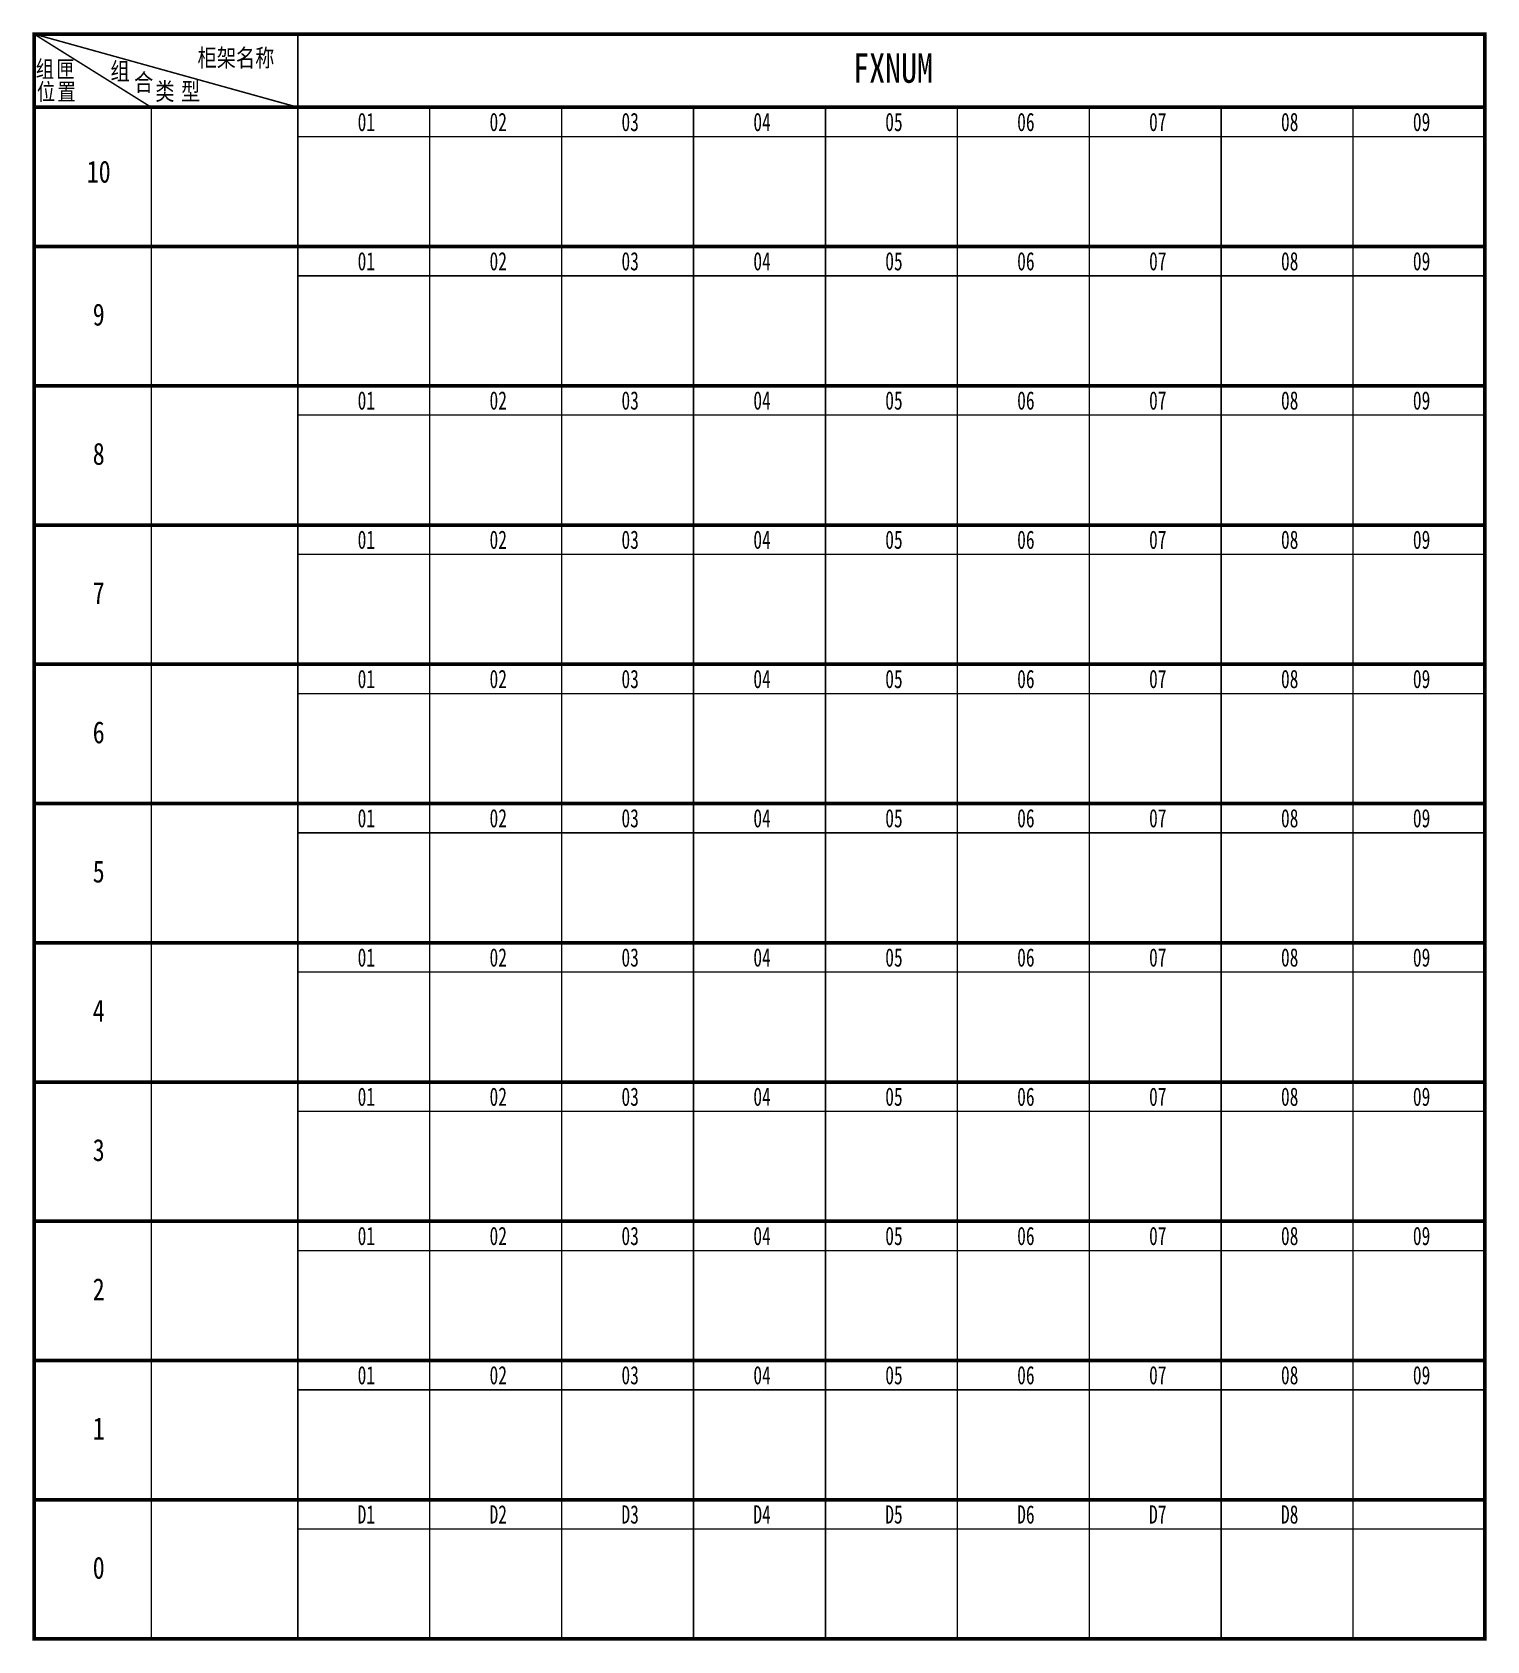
# Model space of a CAD drawing. Header units: millimetres. Extents: x -36 to 162, y 0 to 219.
import ezdxf
from ezdxf.enums import TextEntityAlignment as Align

# ---------------------------------------------------------------- set-up
doc = ezdxf.new("R2010")
doc.units = ezdxf.units.MM
doc.styles.add('ST', font='SimSun.ttf', dxfattribs={"width": 0.8})

msp = doc.modelspace()

# ---------------------------------------------------------------- linework, layer by layer
at = {"color": 0}
for points, const_width in [([(162, 0), (-36, 0), (-36, 219), (162, 219), (162, 0)], 0.5), ([(-36, 219), (162, 219)], 0.5), ([(-36, 219), (0, 209)], 0.2), ([(-20, 209), (-36, 219)], 0.2), ([(0, 0), (0, 219)], 0.2), ([(162, 0), (162, 219)], 0.2), ([(-36, 209), (162, 209)], 0.5), ([(-36, 209), (162, 209)], 0.5), ([(-20, 209), (-20, 209), (-20, 0)], 0.2), ([(-20, 209), (-20, 209), (-20, 190)], 0.2), ([(18, 209), (18, 209), (18, 190)], 0.2), ([(36, 209), (36, 209), (36, 190)], 0.2), ([(54, 209), (54, 209), (54, 190)], 0.2), ([(72, 209), (72, 209), (72, 190)], 0.2), ([(90, 209), (90, 209), (90, 190)], 0.2), ([(108, 209), (108, 190)], 0.2), ([(126, 209), (126, 209), (126, 190)], 0.2), ([(144, 209), (144, 209), (144, 190)], 0.2), ([(0, 205), (162, 205)], 0.2), ([(-36, 190), (162, 190)], 0.5), ([(18, 190), (18, 190), (18, 171)], 0.2), ([(36, 190), (36, 190), (36, 171)], 0.2), ([(54, 190), (54, 190), (54, 171)], 0.2), ([(72, 190), (72, 190), (72, 171)], 0.2), ([(90, 190), (90, 190), (90, 171)], 0.2), ([(108, 190), (108, 171)], 0.2), ([(126, 190), (126, 190), (126, 171)], 0.2), ([(144, 190), (144, 190), (144, 171)], 0.2), ([(0, 186), (162, 186)], 0.2), ([(-36, 171), (162, 171)], 0.5), ([(18, 171), (18, 171), (18, 152)], 0.2), ([(36, 171), (36, 171), (36, 152)], 0.2), ([(54, 171), (54, 171), (54, 152)], 0.2), ([(72, 171), (72, 171), (72, 152)], 0.2), ([(90, 171), (90, 171), (90, 152)], 0.2), ([(108, 171), (108, 152)], 0.2), ([(126, 171), (126, 171), (126, 152)], 0.2), ([(144, 171), (144, 171), (144, 152)], 0.2), ([(0, 167), (162, 167)], 0.2), ([(-36, 152), (162, 152)], 0.5), ([(18, 152), (18, 152), (18, 133)], 0.2), ([(36, 152), (36, 152), (36, 133)], 0.2), ([(54, 152), (54, 152), (54, 133)], 0.2), ([(72, 152), (72, 152), (72, 133)], 0.2), ([(90, 152), (90, 152), (90, 133)], 0.2), ([(108, 152), (108, 133)], 0.2), ([(126, 152), (126, 152), (126, 133)], 0.2), ([(144, 152), (144, 152), (144, 133)], 0.2), ([(0, 148), (162, 148)], 0.2), ([(-36, 133), (162, 133)], 0.5), ([(18, 133), (18, 133), (18, 114)], 0.2), ([(36, 133), (36, 133), (36, 114)], 0.2), ([(54, 133), (54, 133), (54, 114)], 0.2), ([(72, 133), (72, 133), (72, 114)], 0.2), ([(90, 133), (90, 133), (90, 114)], 0.2), ([(108, 133), (108, 114)], 0.2), ([(126, 133), (126, 133), (126, 114)], 0.2), ([(144, 133), (144, 133), (144, 114)], 0.2), ([(0, 129), (162, 129)], 0.2), ([(-36, 114), (162, 114)], 0.5), ([(18, 114), (18, 114), (18, 95)], 0.2), ([(36, 114), (36, 114), (36, 95)], 0.2), ([(54, 114), (54, 114), (54, 95)], 0.2), ([(72, 114), (72, 114), (72, 95)], 0.2), ([(90, 114), (90, 114), (90, 95)], 0.2), ([(108, 114), (108, 95)], 0.2), ([(126, 114), (126, 114), (126, 95)], 0.2), ([(144, 114), (144, 114), (144, 95)], 0.2), ([(0, 110), (162, 110)], 0.2), ([(-36, 95), (162, 95)], 0.5), ([(18, 95), (18, 95), (18, 76)], 0.2), ([(36, 95), (36, 95), (36, 76)], 0.2), ([(54, 95), (54, 95), (54, 76)], 0.2), ([(72, 95), (72, 95), (72, 76)], 0.2), ([(90, 95), (90, 95), (90, 76)], 0.2), ([(108, 95), (108, 76)], 0.2), ([(126, 95), (126, 95), (126, 76)], 0.2), ([(144, 95), (144, 95), (144, 76)], 0.2), ([(0, 91), (162, 91)], 0.2), ([(-36, 76), (162, 76)], 0.5), ([(18, 76), (18, 76), (18, 57)], 0.2), ([(36, 76), (36, 76), (36, 57)], 0.2), ([(54, 76), (54, 76), (54, 57)], 0.2), ([(72, 76), (72, 76), (72, 57)], 0.2), ([(90, 76), (90, 76), (90, 57)], 0.2), ([(108, 76), (108, 57)], 0.2), ([(126, 76), (126, 76), (126, 57)], 0.2), ([(144, 76), (144, 76), (144, 57)], 0.2), ([(0, 72), (162, 72)], 0.2), ([(-36, 57), (162, 57)], 0.5), ([(18, 57), (18, 57), (18, 38)], 0.2), ([(36, 57), (36, 57), (36, 38)], 0.2), ([(54, 57), (54, 57), (54, 38)], 0.2), ([(72, 57), (72, 57), (72, 38)], 0.2), ([(90, 57), (90, 57), (90, 38)], 0.2), ([(108, 57), (108, 38)], 0.2), ([(126, 57), (126, 57), (126, 38)], 0.2), ([(144, 57), (144, 57), (144, 38)], 0.2), ([(0, 53), (162, 53)], 0.2), ([(-36, 38), (162, 38)], 0.5), ([(18, 38), (18, 38), (18, 0)], 0.2), ([(36, 38), (36, 38), (36, 0)], 0.2), ([(54, 38), (54, 38), (54, 0)], 0.2), ([(72, 38), (72, 38), (72, 0)], 0.2), ([(90, 38), (90, 38), (90, 0)], 0.2), ([(108, 38), (108, 0)], 0.2), ([(126, 38), (126, 38), (126, 0)], 0.2), ([(144, 38), (144, 38), (144, 0)], 0.2), ([(0, 34), (162, 34)], 0.2), ([(-36, 19), (162, 19)], 0.5), ([(0, 15), (162, 15)], 0.2)]:
    msp.add_lwpolyline(points, dxfattribs=dict(at, const_width=const_width))

# ---------------------------------------------------------------- texts
at = {"color": 0, "style": 'ST', "width": 0.8}
for s, height, p in [('柜架名称', 2.4, (-8.44, 214.55)), ('组', 2.3, (-34.51, 213.07)), ('匣', 2.3, (-31.71, 213.07)), ('组', 2.4, (-24.26, 212.72)), ('合', 2.4, (-21.04, 211.2)), ('位', 2.3, (-34.35, 209.96)), ('置', 2.3, (-31.55, 209.96)), ('类', 2.4, (-18.14, 209.98)), ('型', 2.4, (-14.64, 209.98)), ('10', 3, (-27.17, 198.72)), ('9', 3, (-27.17, 179.22)), ('8', 3, (-27.17, 160.22)), ('7', 3, (-27.17, 141.22)), ('6', 3, (-27.17, 122.22)), ('5', 3, (-27.17, 103.22)), ('4', 3, (-27.17, 84.22)), ('3', 3, (-27.17, 65.22)), ('2', 3, (-27.17, 46.22)), ('1', 3, (-27.17, 27.22)), ('0', 3, (-27.17, 8.22))]:
    msp.add_text(s, height=height, dxfattribs=at).set_placement(p, align=Align.CENTER)
at = {"color": 0, "width": 0.7}
for s, p in [('01', (9.35, 205.75)), ('02', (27.35, 205.75)), ('03', (45.35, 205.75)), ('04', (63.35, 205.75)), ('05', (81.35, 205.75)), ('06', (99.35, 205.75)), ('07', (117.35, 205.75)), ('08', (135.35, 205.75)), ('09', (153.35, 205.75)), ('01', (9.35, 186.75)), ('02', (27.35, 186.75)), ('03', (45.35, 186.75)), ('04', (63.35, 186.75)), ('05', (81.35, 186.75)), ('06', (99.35, 186.75)), ('07', (117.35, 186.75)), ('08', (135.35, 186.75)), ('09', (153.35, 186.75)), ('01', (9.35, 167.75)), ('02', (27.35, 167.75)), ('03', (45.35, 167.75)), ('04', (63.35, 167.75)), ('05', (81.35, 167.75)), ('06', (99.35, 167.75)), ('07', (117.35, 167.75)), ('08', (135.35, 167.75)), ('09', (153.35, 167.75)), ('01', (9.35, 148.75)), ('02', (27.35, 148.75)), ('03', (45.35, 148.75)), ('04', (63.35, 148.75)), ('05', (81.35, 148.75)), ('06', (99.35, 148.75)), ('07', (117.35, 148.75)), ('08', (135.35, 148.75)), ('09', (153.35, 148.75)), ('01', (9.35, 129.75)), ('02', (27.35, 129.75)), ('03', (45.35, 129.75)), ('04', (63.35, 129.75)), ('05', (81.35, 129.75)), ('06', (99.35, 129.75)), ('07', (117.35, 129.75)), ('08', (135.35, 129.75)), ('09', (153.35, 129.75)), ('01', (9.35, 110.75)), ('02', (27.35, 110.75)), ('03', (45.35, 110.75)), ('04', (63.35, 110.75)), ('05', (81.35, 110.75)), ('06', (99.35, 110.75)), ('07', (117.35, 110.75)), ('08', (135.35, 110.75)), ('09', (153.35, 110.75)), ('01', (9.35, 91.75)), ('02', (27.35, 91.75)), ('03', (45.35, 91.75)), ('04', (63.35, 91.75)), ('05', (81.35, 91.75)), ('06', (99.35, 91.75)), ('07', (117.35, 91.75)), ('08', (135.35, 91.75)), ('09', (153.35, 91.75)), ('01', (9.35, 72.75)), ('02', (27.35, 72.75)), ('03', (45.35, 72.75)), ('04', (63.35, 72.75)), ('05', (81.35, 72.75)), ('06', (99.35, 72.75)), ('07', (117.35, 72.75)), ('08', (135.35, 72.75)), ('09', (153.35, 72.75)), ('01', (9.35, 53.75)), ('02', (27.35, 53.75)), ('03', (45.35, 53.75)), ('04', (63.35, 53.75)), ('05', (81.35, 53.75)), ('06', (99.35, 53.75)), ('07', (117.35, 53.75)), ('08', (135.35, 53.75)), ('09', (153.35, 53.75)), ('01', (9.35, 34.75)), ('02', (27.35, 34.75)), ('03', (45.35, 34.75)), ('04', (63.35, 34.75)), ('05', (81.35, 34.75)), ('06', (99.35, 34.75)), ('07', (117.35, 34.75)), ('08', (135.35, 34.75)), ('09', (153.35, 34.75)), ('D1', (9.35, 15.75)), ('D2', (27.35, 15.75)), ('D3', (45.35, 15.75)), ('D4', (63.35, 15.75)), ('D5', (81.35, 15.75)), ('D6', (99.35, 15.75)), ('D7', (117.35, 15.75)), ('D8', (135.35, 15.75))]:
    msp.add_text(s, height=2.5, dxfattribs=at).set_placement(p, align=Align.CENTER)
at = {"color": 1, "width": 0.8}
msp.add_attdef('FXNUM', text='FXNUM', height=4, dxfattribs=at).set_placement((81.23, 212.35), align=Align.CENTER)

doc.saveas('drawing.dxf')
